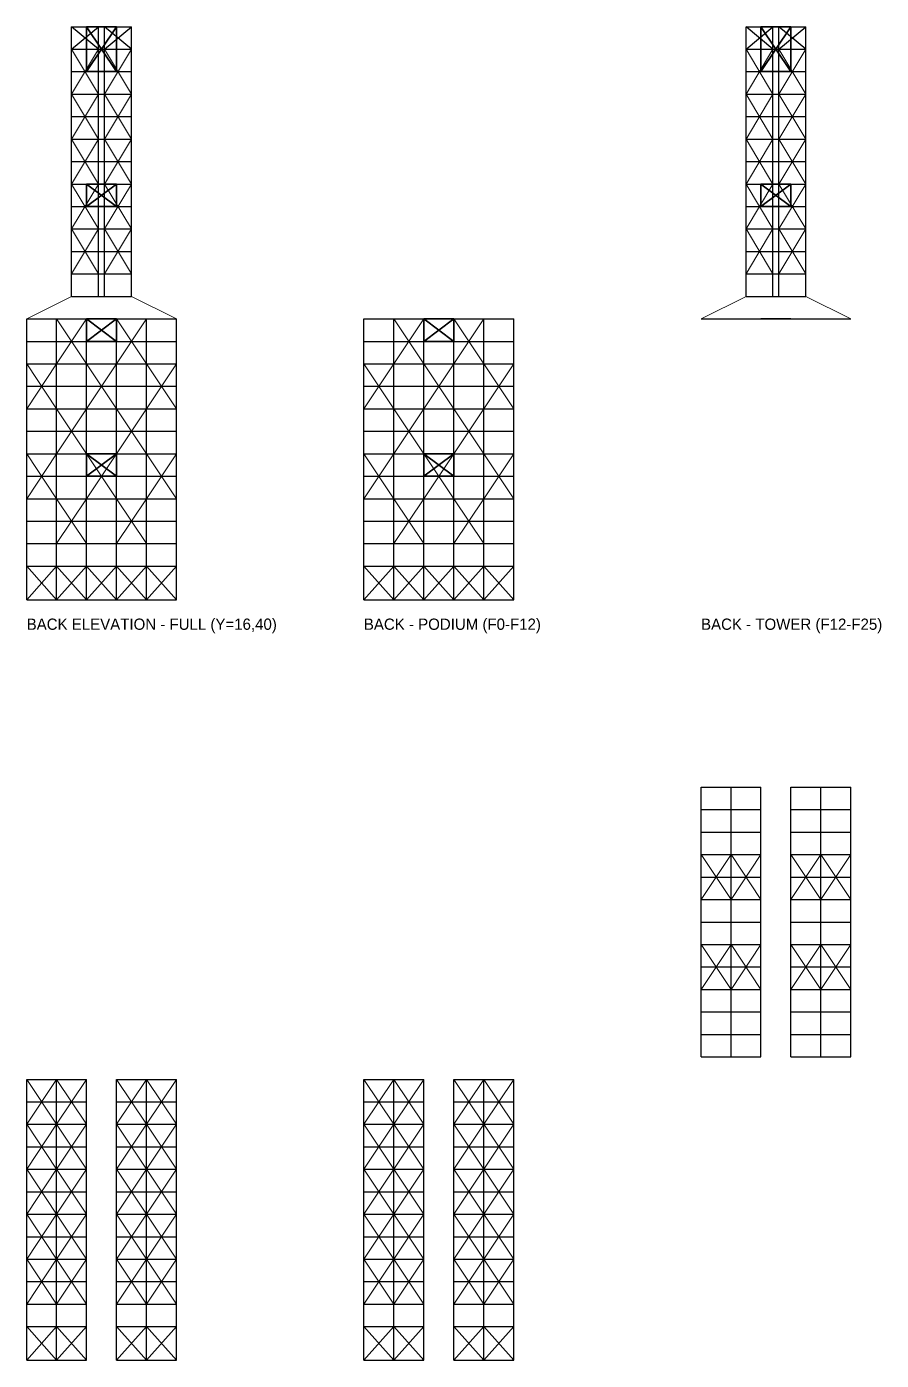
# Model space of a CAD drawing. Header units: metres. Extents: x -300 to 244, y -1173 to 40.
# Drawn here: x 0 to 228.1, y -556 to -200 of the extents above; entities that cross this region are included whole.
import ezdxf

# ---------------------------------------------------------------- set-up
doc = ezdxf.new("R2010")
doc.units = ezdxf.units.M
for name, color, linetype, lineweight in [('VIEW_BACK', 5, 'Continuous', 25), ('VIEW_BRACE', 1, 'Continuous', 18), ('VIEW_BRIDGE', 6, 'Continuous', 35), ('VIEW_LEFT', 30, 'Continuous', 25), ('VIEW_TITLE', 7, 'Continuous', 0)]:
    doc.layers.add(name, color=color, linetype=linetype, lineweight=lineweight)

msp = doc.modelspace()

# ---------------------------------------------------------------- linework, layer by layer
at = {"layer": 'VIEW_BACK'}
for p, q in [((12, -200), (19.2, -200)), ((12, -206), (12, -200)), ((12, -206), (19.2, -200)), ((19.2, -206), (12, -200)), ((12, -200), (19.2, -200)), ((12, -206), (12, -200)), ((12, -206), (19.2, -200)), ((19.2, -206), (12, -200)), ((19.2, -200), (20.8, -200)), ((19.2, -206), (19.2, -200)), ((19.2, -200), (20.8, -200)), ((19.2, -206), (19.2, -200)), ((20.8, -200), (28, -200)), ((20.8, -206), (20.8, -200)), ((20.8, -206), (28, -200)), ((28, -206), (20.8, -200)), ((20.8, -200), (28, -200)), ((20.8, -206), (20.8, -200)), ((20.8, -206), (28, -200)), ((28, -206), (20.8, -200)), ((28, -206), (28, -200)), ((28, -206), (28, -200)), ((192, -200), (199.2, -200)), ((192, -206), (192, -200)), ((192, -206), (199.2, -200)), ((199.2, -206), (192, -200)), ((192, -200), (199.2, -200)), ((192, -206), (192, -200)), ((192, -206), (199.2, -200)), ((199.2, -206), (192, -200)), ((199.2, -200), (200.8, -200)), ((199.2, -206), (199.2, -200)), ((199.2, -200), (200.8, -200)), ((199.2, -206), (199.2, -200)), ((200.8, -200), (208, -200)), ((200.8, -206), (200.8, -200)), ((200.8, -206), (208, -200)), ((208, -206), (200.8, -200)), ((200.8, -200), (208, -200)), ((200.8, -206), (200.8, -200)), ((200.8, -206), (208, -200)), ((208, -206), (200.8, -200)), ((208, -206), (208, -200)), ((208, -206), (208, -200)), ((12, -206), (19.2, -206)), ((12, -212), (12, -206)), ((12, -206), (19.2, -206)), ((12, -212), (12, -206)), ((19.2, -206), (20.8, -206)), ((19.2, -212), (19.2, -206)), ((19.2, -206), (20.8, -206)), ((19.2, -212), (19.2, -206)), ((20.8, -206), (28, -206)), ((20.8, -212), (20.8, -206)), ((20.8, -206), (28, -206)), ((20.8, -212), (20.8, -206)), ((28, -212), (28, -206)), ((28, -212), (28, -206)), ((192, -206), (199.2, -206)), ((192, -212), (192, -206)), ((192, -206), (199.2, -206)), ((192, -212), (192, -206)), ((199.2, -206), (200.8, -206)), ((199.2, -212), (199.2, -206)), ((199.2, -206), (200.8, -206)), ((199.2, -212), (199.2, -206)), ((200.8, -206), (208, -206)), ((200.8, -212), (200.8, -206)), ((200.8, -206), (208, -206)), ((200.8, -212), (200.8, -206)), ((208, -212), (208, -206)), ((208, -212), (208, -206)), ((12, -212), (19.2, -212)), ((12, -218), (12, -212)), ((12, -212), (19.2, -212)), ((12, -218), (12, -212)), ((19.2, -212), (20.8, -212)), ((19.2, -218), (19.2, -212)), ((19.2, -212), (20.8, -212)), ((19.2, -218), (19.2, -212)), ((20.8, -212), (28, -212)), ((20.8, -218), (20.8, -212)), ((20.8, -212), (28, -212)), ((20.8, -218), (20.8, -212)), ((28, -218), (28, -212)), ((28, -218), (28, -212)), ((192, -212), (199.2, -212)), ((192, -218), (192, -212)), ((192, -212), (199.2, -212)), ((192, -218), (192, -212)), ((199.2, -212), (200.8, -212)), ((199.2, -218), (199.2, -212)), ((199.2, -212), (200.8, -212)), ((199.2, -218), (199.2, -212)), ((200.8, -212), (208, -212)), ((200.8, -218), (200.8, -212)), ((200.8, -212), (208, -212)), ((200.8, -218), (200.8, -212)), ((208, -218), (208, -212)), ((208, -218), (208, -212)), ((12, -218), (19.2, -218)), ((12, -224), (12, -218)), ((12, -218), (19.2, -218)), ((12, -224), (12, -218)), ((19.2, -218), (20.8, -218)), ((19.2, -224), (19.2, -218)), ((19.2, -218), (20.8, -218)), ((19.2, -224), (19.2, -218)), ((20.8, -218), (28, -218)), ((20.8, -224), (20.8, -218)), ((20.8, -218), (28, -218)), ((20.8, -224), (20.8, -218)), ((28, -224), (28, -218)), ((28, -224), (28, -218)), ((192, -218), (199.2, -218)), ((192, -224), (192, -218)), ((192, -218), (199.2, -218)), ((192, -224), (192, -218)), ((199.2, -218), (200.8, -218)), ((199.2, -224), (199.2, -218)), ((199.2, -218), (200.8, -218)), ((199.2, -224), (199.2, -218)), ((200.8, -218), (208, -218)), ((200.8, -224), (200.8, -218)), ((200.8, -218), (208, -218)), ((200.8, -224), (200.8, -218)), ((208, -224), (208, -218)), ((208, -224), (208, -218)), ((12, -224), (19.2, -224)), ((12, -230), (12, -224)), ((12, -224), (19.2, -224)), ((12, -230), (12, -224)), ((19.2, -224), (20.8, -224)), ((19.2, -230), (19.2, -224)), ((19.2, -224), (20.8, -224)), ((19.2, -230), (19.2, -224)), ((20.8, -224), (28, -224)), ((20.8, -230), (20.8, -224)), ((20.8, -224), (28, -224)), ((20.8, -230), (20.8, -224)), ((28, -230), (28, -224)), ((28, -230), (28, -224)), ((192, -224), (199.2, -224)), ((192, -230), (192, -224)), ((192, -224), (199.2, -224)), ((192, -230), (192, -224)), ((199.2, -224), (200.8, -224)), ((199.2, -230), (199.2, -224)), ((199.2, -224), (200.8, -224)), ((199.2, -230), (199.2, -224)), ((200.8, -224), (208, -224)), ((200.8, -230), (200.8, -224)), ((200.8, -224), (208, -224)), ((200.8, -230), (200.8, -224)), ((208, -230), (208, -224)), ((208, -230), (208, -224)), ((12, -230), (19.2, -230)), ((12, -236), (12, -230)), ((12, -230), (19.2, -230)), ((12, -236), (12, -230)), ((19.2, -230), (20.8, -230)), ((19.2, -236), (19.2, -230)), ((19.2, -230), (20.8, -230)), ((19.2, -236), (19.2, -230)), ((20.8, -230), (28, -230)), ((20.8, -236), (20.8, -230)), ((20.8, -230), (28, -230)), ((20.8, -236), (20.8, -230)), ((28, -236), (28, -230)), ((28, -236), (28, -230)), ((192, -230), (199.2, -230)), ((192, -236), (192, -230)), ((192, -230), (199.2, -230)), ((192, -236), (192, -230)), ((199.2, -230), (200.8, -230)), ((199.2, -236), (199.2, -230)), ((199.2, -230), (200.8, -230)), ((199.2, -236), (199.2, -230)), ((200.8, -230), (208, -230)), ((200.8, -236), (200.8, -230)), ((200.8, -230), (208, -230)), ((200.8, -236), (200.8, -230)), ((208, -236), (208, -230)), ((208, -236), (208, -230)), ((12, -236), (19.2, -236)), ((12, -242), (12, -236)), ((12, -236), (19.2, -236)), ((12, -242), (12, -236)), ((19.2, -236), (20.8, -236)), ((19.2, -242), (19.2, -236)), ((19.2, -236), (20.8, -236)), ((19.2, -242), (19.2, -236)), ((20.8, -236), (28, -236)), ((20.8, -242), (20.8, -236)), ((20.8, -236), (28, -236)), ((20.8, -242), (20.8, -236)), ((28, -242), (28, -236)), ((28, -242), (28, -236)), ((192, -236), (199.2, -236)), ((192, -242), (192, -236)), ((192, -236), (199.2, -236)), ((192, -242), (192, -236)), ((199.2, -236), (200.8, -236)), ((199.2, -242), (199.2, -236)), ((199.2, -236), (200.8, -236)), ((199.2, -242), (199.2, -236)), ((200.8, -236), (208, -236)), ((200.8, -242), (200.8, -236)), ((200.8, -236), (208, -236)), ((200.8, -242), (200.8, -236)), ((208, -242), (208, -236)), ((208, -242), (208, -236)), ((12, -242), (19.2, -242)), ((12, -248), (12, -242)), ((12, -242), (19.2, -242)), ((12, -248), (12, -242)), ((19.2, -242), (20.8, -242)), ((19.2, -248), (19.2, -242)), ((19.2, -242), (20.8, -242)), ((19.2, -248), (19.2, -242)), ((20.8, -242), (28, -242)), ((20.8, -248), (20.8, -242)), ((20.8, -242), (28, -242)), ((20.8, -248), (20.8, -242)), ((28, -248), (28, -242)), ((28, -248), (28, -242)), ((192, -242), (199.2, -242)), ((192, -248), (192, -242)), ((192, -242), (199.2, -242)), ((192, -248), (192, -242)), ((199.2, -242), (200.8, -242)), ((199.2, -248), (199.2, -242)), ((199.2, -242), (200.8, -242)), ((199.2, -248), (199.2, -242)), ((200.8, -242), (208, -242)), ((200.8, -248), (200.8, -242)), ((200.8, -242), (208, -242)), ((200.8, -248), (200.8, -242)), ((208, -248), (208, -242)), ((208, -248), (208, -242)), ((12, -248), (19.2, -248)), ((12, -254), (12, -248)), ((12, -248), (19.2, -248)), ((12, -254), (12, -248)), ((19.2, -248), (20.8, -248)), ((19.2, -254), (19.2, -248)), ((19.2, -248), (20.8, -248)), ((19.2, -254), (19.2, -248)), ((20.8, -248), (28, -248)), ((20.8, -254), (20.8, -248)), ((20.8, -248), (28, -248)), ((20.8, -254), (20.8, -248)), ((28, -254), (28, -248)), ((28, -254), (28, -248)), ((192, -248), (199.2, -248)), ((192, -254), (192, -248)), ((192, -248), (199.2, -248)), ((192, -254), (192, -248)), ((199.2, -248), (200.8, -248)), ((199.2, -254), (199.2, -248)), ((199.2, -248), (200.8, -248)), ((199.2, -254), (199.2, -248)), ((200.8, -248), (208, -248)), ((200.8, -254), (200.8, -248)), ((200.8, -248), (208, -248)), ((200.8, -254), (200.8, -248)), ((208, -254), (208, -248)), ((208, -254), (208, -248)), ((12, -254), (19.2, -254)), ((12, -260), (12, -254)), ((12, -254), (19.2, -254)), ((12, -260), (12, -254)), ((19.2, -254), (20.8, -254)), ((19.2, -260), (19.2, -254)), ((19.2, -254), (20.8, -254)), ((19.2, -260), (19.2, -254)), ((20.8, -254), (28, -254)), ((20.8, -260), (20.8, -254)), ((20.8, -254), (28, -254)), ((20.8, -260), (20.8, -254)), ((28, -260), (28, -254)), ((28, -260), (28, -254)), ((192, -254), (199.2, -254)), ((192, -260), (192, -254)), ((192, -254), (199.2, -254)), ((192, -260), (192, -254)), ((199.2, -254), (200.8, -254)), ((199.2, -260), (199.2, -254)), ((199.2, -254), (200.8, -254)), ((199.2, -260), (199.2, -254)), ((200.8, -254), (208, -254)), ((200.8, -260), (200.8, -254)), ((200.8, -254), (208, -254)), ((200.8, -260), (200.8, -254)), ((208, -260), (208, -254)), ((208, -260), (208, -254)), ((12, -260), (19.2, -260)), ((12, -266), (12, -260)), ((12, -260), (19.2, -260)), ((12, -266), (12, -260)), ((19.2, -260), (20.8, -260)), ((19.2, -266), (19.2, -260)), ((19.2, -260), (20.8, -260)), ((19.2, -266), (19.2, -260)), ((20.8, -260), (28, -260)), ((20.8, -266), (20.8, -260)), ((20.8, -260), (28, -260)), ((20.8, -266), (20.8, -260)), ((28, -266), (28, -260)), ((28, -266), (28, -260)), ((192, -260), (199.2, -260)), ((192, -266), (192, -260)), ((192, -260), (199.2, -260)), ((192, -266), (192, -260)), ((199.2, -260), (200.8, -260)), ((199.2, -266), (199.2, -260)), ((199.2, -260), (200.8, -260)), ((199.2, -266), (199.2, -260)), ((200.8, -260), (208, -260)), ((200.8, -266), (200.8, -260)), ((200.8, -260), (208, -260)), ((200.8, -266), (200.8, -260)), ((208, -266), (208, -260)), ((208, -266), (208, -260)), ((12, -266), (19.2, -266)), ((12, -272), (12, -266)), ((12, -266), (19.2, -266)), ((12, -272), (12, -266)), ((19.2, -266), (20.8, -266)), ((19.2, -272), (19.2, -266)), ((19.2, -266), (20.8, -266)), ((19.2, -272), (19.2, -266)), ((20.8, -266), (28, -266)), ((20.8, -272), (20.8, -266)), ((20.8, -266), (28, -266)), ((20.8, -272), (20.8, -266)), ((28, -272), (28, -266)), ((28, -272), (28, -266)), ((192, -266), (199.2, -266)), ((192, -272), (192, -266)), ((192, -266), (199.2, -266)), ((192, -272), (192, -266)), ((199.2, -266), (200.8, -266)), ((199.2, -272), (199.2, -266)), ((199.2, -266), (200.8, -266)), ((199.2, -272), (199.2, -266)), ((200.8, -266), (208, -266)), ((200.8, -272), (200.8, -266)), ((200.8, -266), (208, -266)), ((200.8, -272), (200.8, -266)), ((208, -272), (208, -266)), ((208, -272), (208, -266)), ((12, -272), (19.2, -272)), ((12, -272), (19.2, -272)), ((19.2, -272), (20.8, -272)), ((19.2, -272), (20.8, -272)), ((20.8, -272), (28, -272)), ((20.8, -272), (28, -272)), ((192, -272), (199.2, -272)), ((192, -272), (199.2, -272)), ((199.2, -272), (200.8, -272)), ((199.2, -272), (200.8, -272)), ((200.8, -272), (208, -272)), ((200.8, -272), (208, -272)), ((0, -278), (8, -278)), ((0, -284), (0, -278)), ((0, -278), (8, -278)), ((0, -284), (0, -278)), ((8, -278), (16, -278)), ((8, -284), (8, -278)), ((8, -278), (16, -278)), ((8, -284), (8, -278)), ((16, -278), (24, -278)), ((16, -284), (16, -278)), ((16, -278), (24, -278)), ((16, -284), (16, -278)), ((24, -278), (32, -278)), ((24, -284), (24, -278)), ((24, -278), (32, -278)), ((24, -284), (24, -278)), ((32, -278), (40, -278)), ((32, -284), (32, -278)), ((32, -278), (40, -278)), ((32, -284), (32, -278)), ((40, -284), (40, -278)), ((40, -284), (40, -278)), ((90, -278), (98, -278)), ((90, -284), (90, -278)), ((90, -278), (98, -278)), ((90, -284), (90, -278)), ((98, -278), (106, -278)), ((98, -284), (98, -278)), ((98, -278), (106, -278)), ((98, -284), (98, -278)), ((106, -278), (114, -278)), ((106, -284), (106, -278)), ((106, -278), (114, -278)), ((106, -284), (106, -278)), ((114, -278), (122, -278)), ((114, -284), (114, -278)), ((114, -278), (122, -278)), ((114, -284), (114, -278)), ((122, -278), (130, -278)), ((122, -284), (122, -278)), ((122, -278), (130, -278)), ((122, -284), (122, -278)), ((130, -284), (130, -278)), ((130, -284), (130, -278)), ((180, -278), (188, -278)), ((180, -278), (188, -278)), ((188, -278), (196, -278)), ((188, -278), (196, -278)), ((196, -278), (204, -278)), ((196, -278), (204, -278)), ((204, -278), (212, -278)), ((204, -278), (212, -278)), ((212, -278), (220, -278)), ((212, -278), (220, -278)), ((0, -284), (8, -284)), ((0, -290), (0, -284)), ((0, -284), (8, -284)), ((0, -290), (0, -284)), ((8, -284), (16, -284)), ((8, -290), (8, -284)), ((8, -284), (16, -284)), ((8, -290), (8, -284)), ((16, -284), (24, -284)), ((16, -290), (16, -284)), ((16, -284), (24, -284)), ((16, -290), (16, -284)), ((24, -284), (32, -284)), ((24, -290), (24, -284)), ((24, -284), (32, -284)), ((24, -290), (24, -284)), ((32, -284), (40, -284)), ((32, -290), (32, -284)), ((32, -284), (40, -284)), ((32, -290), (32, -284)), ((40, -290), (40, -284)), ((40, -290), (40, -284)), ((90, -284), (98, -284)), ((90, -290), (90, -284)), ((90, -284), (98, -284)), ((90, -290), (90, -284)), ((98, -284), (106, -284)), ((98, -290), (98, -284)), ((98, -284), (106, -284)), ((98, -290), (98, -284)), ((106, -284), (114, -284)), ((106, -290), (106, -284)), ((106, -284), (114, -284)), ((106, -290), (106, -284)), ((114, -284), (122, -284)), ((114, -290), (114, -284)), ((114, -284), (122, -284)), ((114, -290), (114, -284)), ((122, -284), (130, -284)), ((122, -290), (122, -284)), ((122, -284), (130, -284)), ((122, -290), (122, -284)), ((130, -290), (130, -284)), ((130, -290), (130, -284)), ((0, -290), (8, -290)), ((0, -296), (0, -290)), ((0, -290), (8, -290)), ((0, -296), (0, -290)), ((8, -290), (16, -290)), ((8, -296), (8, -290)), ((8, -290), (16, -290)), ((8, -296), (8, -290)), ((16, -290), (24, -290)), ((16, -296), (16, -290)), ((16, -290), (24, -290)), ((16, -296), (16, -290)), ((24, -290), (32, -290)), ((24, -296), (24, -290)), ((24, -290), (32, -290)), ((24, -296), (24, -290)), ((32, -290), (40, -290)), ((32, -296), (32, -290)), ((32, -290), (40, -290)), ((32, -296), (32, -290)), ((40, -296), (40, -290)), ((40, -296), (40, -290)), ((90, -290), (98, -290)), ((90, -296), (90, -290)), ((90, -290), (98, -290)), ((90, -296), (90, -290)), ((98, -290), (106, -290)), ((98, -296), (98, -290)), ((98, -290), (106, -290)), ((98, -296), (98, -290)), ((106, -290), (114, -290)), ((106, -296), (106, -290)), ((106, -290), (114, -290)), ((106, -296), (106, -290)), ((114, -290), (122, -290)), ((114, -296), (114, -290)), ((114, -290), (122, -290)), ((114, -296), (114, -290)), ((122, -290), (130, -290)), ((122, -296), (122, -290)), ((122, -290), (130, -290)), ((122, -296), (122, -290)), ((130, -296), (130, -290)), ((130, -296), (130, -290)), ((0, -296), (8, -296)), ((0, -302), (0, -296)), ((0, -296), (8, -296)), ((0, -302), (0, -296)), ((8, -296), (16, -296)), ((8, -302), (8, -296)), ((8, -296), (16, -296)), ((8, -302), (8, -296)), ((16, -296), (24, -296)), ((16, -302), (16, -296)), ((16, -296), (24, -296)), ((16, -302), (16, -296)), ((24, -296), (32, -296)), ((24, -302), (24, -296)), ((24, -296), (32, -296)), ((24, -302), (24, -296)), ((32, -296), (40, -296)), ((32, -302), (32, -296)), ((32, -296), (40, -296)), ((32, -302), (32, -296)), ((40, -302), (40, -296)), ((40, -302), (40, -296)), ((90, -296), (98, -296)), ((90, -302), (90, -296)), ((90, -296), (98, -296)), ((90, -302), (90, -296)), ((98, -296), (106, -296)), ((98, -302), (98, -296)), ((98, -296), (106, -296)), ((98, -302), (98, -296)), ((106, -296), (114, -296)), ((106, -302), (106, -296)), ((106, -296), (114, -296)), ((106, -302), (106, -296)), ((114, -296), (122, -296)), ((114, -302), (114, -296)), ((114, -296), (122, -296)), ((114, -302), (114, -296)), ((122, -296), (130, -296)), ((122, -302), (122, -296)), ((122, -296), (130, -296)), ((122, -302), (122, -296)), ((130, -302), (130, -296)), ((130, -302), (130, -296)), ((0, -302), (8, -302)), ((0, -308), (0, -302)), ((0, -302), (8, -302)), ((0, -308), (0, -302)), ((8, -302), (16, -302)), ((8, -308), (8, -302)), ((8, -302), (16, -302)), ((8, -308), (8, -302)), ((16, -302), (24, -302)), ((16, -308), (16, -302)), ((16, -302), (24, -302)), ((16, -308), (16, -302)), ((24, -302), (32, -302)), ((24, -308), (24, -302)), ((24, -302), (32, -302)), ((24, -308), (24, -302)), ((32, -302), (40, -302)), ((32, -308), (32, -302)), ((32, -302), (40, -302)), ((32, -308), (32, -302)), ((40, -308), (40, -302)), ((40, -308), (40, -302)), ((90, -302), (98, -302)), ((90, -308), (90, -302)), ((90, -302), (98, -302)), ((90, -308), (90, -302)), ((98, -302), (106, -302)), ((98, -308), (98, -302)), ((98, -302), (106, -302)), ((98, -308), (98, -302)), ((106, -302), (114, -302)), ((106, -308), (106, -302)), ((106, -302), (114, -302)), ((106, -308), (106, -302)), ((114, -302), (122, -302)), ((114, -308), (114, -302)), ((114, -302), (122, -302)), ((114, -308), (114, -302)), ((122, -302), (130, -302)), ((122, -308), (122, -302)), ((122, -302), (130, -302)), ((122, -308), (122, -302)), ((130, -308), (130, -302)), ((130, -308), (130, -302)), ((0, -308), (8, -308)), ((0, -314), (0, -308)), ((0, -308), (8, -308)), ((0, -314), (0, -308)), ((8, -308), (16, -308)), ((8, -314), (8, -308)), ((8, -308), (16, -308)), ((8, -314), (8, -308)), ((16, -308), (24, -308)), ((16, -314), (16, -308)), ((16, -308), (24, -308)), ((16, -314), (16, -308)), ((24, -308), (32, -308)), ((24, -314), (24, -308)), ((24, -308), (32, -308)), ((24, -314), (24, -308)), ((32, -308), (40, -308)), ((32, -314), (32, -308)), ((32, -308), (40, -308)), ((32, -314), (32, -308)), ((40, -314), (40, -308)), ((40, -314), (40, -308)), ((90, -308), (98, -308)), ((90, -314), (90, -308)), ((90, -308), (98, -308)), ((90, -314), (90, -308)), ((98, -308), (106, -308)), ((98, -314), (98, -308)), ((98, -308), (106, -308)), ((98, -314), (98, -308)), ((106, -308), (114, -308)), ((106, -314), (106, -308)), ((106, -308), (114, -308)), ((106, -314), (106, -308)), ((114, -308), (122, -308)), ((114, -314), (114, -308)), ((114, -308), (122, -308)), ((114, -314), (114, -308)), ((122, -308), (130, -308)), ((122, -314), (122, -308)), ((122, -308), (130, -308)), ((122, -314), (122, -308)), ((130, -314), (130, -308)), ((130, -314), (130, -308)), ((0, -314), (8, -314)), ((0, -320), (0, -314)), ((0, -314), (8, -314)), ((0, -320), (0, -314)), ((8, -314), (16, -314)), ((8, -320), (8, -314)), ((8, -314), (16, -314)), ((8, -320), (8, -314)), ((16, -314), (24, -314)), ((16, -320), (16, -314)), ((16, -314), (24, -314)), ((16, -320), (16, -314)), ((24, -314), (32, -314)), ((24, -320), (24, -314)), ((24, -314), (32, -314)), ((24, -320), (24, -314)), ((32, -314), (40, -314)), ((32, -320), (32, -314)), ((32, -314), (40, -314)), ((32, -320), (32, -314)), ((40, -320), (40, -314)), ((40, -320), (40, -314)), ((90, -314), (98, -314)), ((90, -320), (90, -314)), ((90, -314), (98, -314)), ((90, -320), (90, -314)), ((98, -314), (106, -314)), ((98, -320), (98, -314)), ((98, -314), (106, -314)), ((98, -320), (98, -314)), ((106, -314), (114, -314)), ((106, -320), (106, -314)), ((106, -314), (114, -314)), ((106, -320), (106, -314)), ((114, -314), (122, -314)), ((114, -320), (114, -314)), ((114, -314), (122, -314)), ((114, -320), (114, -314)), ((122, -314), (130, -314)), ((122, -320), (122, -314)), ((122, -314), (130, -314)), ((122, -320), (122, -314)), ((130, -320), (130, -314)), ((130, -320), (130, -314)), ((0, -320), (8, -320)), ((0, -326), (0, -320)), ((0, -320), (8, -320)), ((0, -326), (0, -320)), ((8, -320), (16, -320)), ((8, -326), (8, -320)), ((8, -320), (16, -320)), ((8, -326), (8, -320)), ((16, -320), (24, -320)), ((16, -326), (16, -320)), ((16, -320), (24, -320)), ((16, -326), (16, -320)), ((24, -320), (32, -320)), ((24, -326), (24, -320)), ((24, -320), (32, -320)), ((24, -326), (24, -320)), ((32, -320), (40, -320)), ((32, -326), (32, -320)), ((32, -320), (40, -320)), ((32, -326), (32, -320)), ((40, -326), (40, -320)), ((40, -326), (40, -320)), ((90, -320), (98, -320)), ((90, -326), (90, -320)), ((90, -320), (98, -320)), ((90, -326), (90, -320)), ((98, -320), (106, -320)), ((98, -326), (98, -320)), ((98, -320), (106, -320)), ((98, -326), (98, -320)), ((106, -320), (114, -320)), ((106, -326), (106, -320)), ((106, -320), (114, -320)), ((106, -326), (106, -320)), ((114, -320), (122, -320)), ((114, -326), (114, -320)), ((114, -320), (122, -320)), ((114, -326), (114, -320)), ((122, -320), (130, -320)), ((122, -326), (122, -320)), ((122, -320), (130, -320)), ((122, -326), (122, -320)), ((130, -326), (130, -320)), ((130, -326), (130, -320)), ((0, -326), (8, -326)), ((0, -332), (0, -326)), ((0, -326), (8, -326)), ((0, -332), (0, -326)), ((8, -326), (16, -326)), ((8, -332), (8, -326)), ((8, -326), (16, -326)), ((8, -332), (8, -326)), ((16, -326), (24, -326)), ((16, -332), (16, -326)), ((16, -326), (24, -326)), ((16, -332), (16, -326)), ((24, -326), (32, -326)), ((24, -332), (24, -326)), ((24, -326), (32, -326)), ((24, -332), (24, -326)), ((32, -326), (40, -326)), ((32, -332), (32, -326)), ((32, -326), (40, -326)), ((32, -332), (32, -326)), ((40, -332), (40, -326)), ((40, -332), (40, -326)), ((90, -326), (98, -326)), ((90, -332), (90, -326)), ((90, -326), (98, -326)), ((90, -332), (90, -326)), ((98, -326), (106, -326)), ((98, -332), (98, -326)), ((98, -326), (106, -326)), ((98, -332), (98, -326)), ((106, -326), (114, -326)), ((106, -332), (106, -326)), ((106, -326), (114, -326)), ((106, -332), (106, -326)), ((114, -326), (122, -326)), ((114, -332), (114, -326)), ((114, -326), (122, -326)), ((114, -332), (114, -326)), ((122, -326), (130, -326)), ((122, -332), (122, -326)), ((122, -326), (130, -326)), ((122, -332), (122, -326)), ((130, -332), (130, -326)), ((130, -332), (130, -326)), ((0, -332), (8, -332)), ((0, -338), (0, -332)), ((0, -332), (8, -332)), ((0, -338), (0, -332)), ((8, -332), (16, -332)), ((8, -338), (8, -332)), ((8, -332), (16, -332)), ((8, -338), (8, -332)), ((16, -332), (24, -332)), ((16, -338), (16, -332)), ((16, -332), (24, -332)), ((16, -338), (16, -332)), ((24, -332), (32, -332)), ((24, -338), (24, -332)), ((24, -332), (32, -332)), ((24, -338), (24, -332)), ((32, -332), (40, -332)), ((32, -338), (32, -332)), ((32, -332), (40, -332)), ((32, -338), (32, -332)), ((40, -338), (40, -332)), ((40, -338), (40, -332)), ((90, -332), (98, -332)), ((90, -338), (90, -332)), ((90, -332), (98, -332)), ((90, -338), (90, -332)), ((98, -332), (106, -332)), ((98, -338), (98, -332)), ((98, -332), (106, -332)), ((98, -338), (98, -332)), ((106, -332), (114, -332)), ((106, -338), (106, -332)), ((106, -332), (114, -332)), ((106, -338), (106, -332)), ((114, -332), (122, -332)), ((114, -338), (114, -332)), ((114, -332), (122, -332)), ((114, -338), (114, -332)), ((122, -332), (130, -332)), ((122, -338), (122, -332)), ((122, -332), (130, -332)), ((122, -338), (122, -332)), ((130, -338), (130, -332)), ((130, -338), (130, -332)), ((0, -338), (8, -338)), ((0, -344), (0, -338)), ((0, -338), (8, -338)), ((0, -344), (0, -338)), ((8, -338), (16, -338)), ((8, -344), (8, -338)), ((8, -338), (16, -338)), ((8, -344), (8, -338)), ((16, -338), (24, -338)), ((16, -344), (16, -338)), ((16, -338), (24, -338)), ((16, -344), (16, -338)), ((24, -338), (32, -338)), ((24, -344), (24, -338)), ((24, -338), (32, -338)), ((24, -344), (24, -338)), ((32, -338), (40, -338)), ((32, -344), (32, -338)), ((32, -338), (40, -338)), ((32, -344), (32, -338)), ((40, -344), (40, -338)), ((40, -344), (40, -338)), ((90, -338), (98, -338)), ((90, -344), (90, -338)), ((90, -338), (98, -338)), ((90, -344), (90, -338)), ((98, -338), (106, -338)), ((98, -344), (98, -338)), ((98, -338), (106, -338)), ((98, -344), (98, -338)), ((106, -338), (114, -338)), ((106, -344), (106, -338)), ((106, -338), (114, -338)), ((106, -344), (106, -338)), ((114, -338), (122, -338)), ((114, -344), (114, -338)), ((114, -338), (122, -338)), ((114, -344), (114, -338)), ((122, -338), (130, -338)), ((122, -344), (122, -338)), ((122, -338), (130, -338)), ((122, -344), (122, -338)), ((130, -344), (130, -338)), ((130, -344), (130, -338)), ((0, -344), (8, -344)), ((0, -353), (0, -344)), ((0, -344), (8, -344)), ((0, -353), (0, -344)), ((8, -344), (16, -344)), ((8, -353), (8, -344)), ((8, -344), (16, -344)), ((8, -353), (8, -344)), ((16, -344), (24, -344)), ((16, -353), (16, -344)), ((16, -344), (24, -344)), ((16, -353), (16, -344)), ((24, -344), (32, -344)), ((24, -353), (24, -344)), ((24, -344), (32, -344)), ((24, -353), (24, -344)), ((32, -344), (40, -344)), ((32, -353), (32, -344)), ((32, -344), (40, -344)), ((32, -353), (32, -344)), ((40, -353), (40, -344)), ((40, -353), (40, -344)), ((90, -344), (98, -344)), ((90, -353), (90, -344)), ((90, -344), (98, -344)), ((90, -353), (90, -344)), ((98, -344), (106, -344)), ((98, -353), (98, -344)), ((98, -344), (106, -344)), ((98, -353), (98, -344)), ((106, -344), (114, -344)), ((106, -353), (106, -344)), ((106, -344), (114, -344)), ((106, -353), (106, -344)), ((114, -344), (122, -344)), ((114, -353), (114, -344)), ((114, -344), (122, -344)), ((114, -353), (114, -344)), ((122, -344), (130, -344)), ((122, -353), (122, -344)), ((122, -344), (130, -344)), ((122, -353), (122, -344)), ((130, -353), (130, -344)), ((130, -353), (130, -344)), ((0, -353), (8, -353)), ((0, -353), (8, -353)), ((8, -353), (16, -353)), ((8, -353), (16, -353)), ((16, -353), (24, -353)), ((16, -353), (24, -353)), ((24, -353), (32, -353)), ((24, -353), (32, -353)), ((32, -353), (40, -353)), ((32, -353), (40, -353)), ((90, -353), (98, -353)), ((90, -353), (98, -353)), ((98, -353), (106, -353)), ((98, -353), (106, -353)), ((106, -353), (114, -353)), ((106, -353), (114, -353)), ((114, -353), (122, -353)), ((114, -353), (122, -353)), ((122, -353), (130, -353)), ((122, -353), (130, -353))]:
    msp.add_line(p, q, dxfattribs=at)
at = {"layer": 'VIEW_BRACE'}
for p, q in [((12, -218), (19.2, -206)), ((19.2, -218), (12, -206)), ((12, -218), (19.2, -206)), ((19.2, -218), (12, -206)), ((20.8, -218), (28, -206)), ((28, -218), (20.8, -206)), ((20.8, -218), (28, -206)), ((28, -218), (20.8, -206)), ((192, -218), (199.2, -206)), ((199.2, -218), (192, -206)), ((192, -218), (199.2, -206)), ((199.2, -218), (192, -206)), ((200.8, -218), (208, -206)), ((208, -218), (200.8, -206)), ((200.8, -218), (208, -206)), ((208, -218), (200.8, -206)), ((12, -230), (19.2, -218)), ((19.2, -230), (12, -218)), ((12, -230), (19.2, -218)), ((19.2, -230), (12, -218)), ((20.8, -230), (28, -218)), ((28, -230), (20.8, -218)), ((20.8, -230), (28, -218)), ((28, -230), (20.8, -218)), ((192, -230), (199.2, -218)), ((199.2, -230), (192, -218)), ((192, -230), (199.2, -218)), ((199.2, -230), (192, -218)), ((200.8, -230), (208, -218)), ((208, -230), (200.8, -218)), ((200.8, -230), (208, -218)), ((208, -230), (200.8, -218)), ((12, -242), (19.2, -230)), ((19.2, -242), (12, -230)), ((12, -242), (19.2, -230)), ((19.2, -242), (12, -230)), ((20.8, -242), (28, -230)), ((28, -242), (20.8, -230)), ((20.8, -242), (28, -230)), ((28, -242), (20.8, -230)), ((192, -242), (199.2, -230)), ((199.2, -242), (192, -230)), ((192, -242), (199.2, -230)), ((199.2, -242), (192, -230)), ((200.8, -242), (208, -230)), ((208, -242), (200.8, -230)), ((200.8, -242), (208, -230)), ((208, -242), (200.8, -230)), ((12, -254), (19.2, -242)), ((19.2, -254), (12, -242)), ((12, -254), (19.2, -242)), ((19.2, -254), (12, -242)), ((20.8, -254), (28, -242)), ((28, -254), (20.8, -242)), ((20.8, -254), (28, -242)), ((28, -254), (20.8, -242)), ((192, -254), (199.2, -242)), ((199.2, -254), (192, -242)), ((192, -254), (199.2, -242)), ((199.2, -254), (192, -242)), ((200.8, -254), (208, -242)), ((208, -254), (200.8, -242)), ((200.8, -254), (208, -242)), ((208, -254), (200.8, -242)), ((12, -266), (19.2, -254)), ((19.2, -266), (12, -254)), ((12, -266), (19.2, -254)), ((19.2, -266), (12, -254)), ((20.8, -266), (28, -254)), ((28, -266), (20.8, -254)), ((20.8, -266), (28, -254)), ((28, -266), (20.8, -254)), ((192, -266), (199.2, -254)), ((199.2, -266), (192, -254)), ((192, -266), (199.2, -254)), ((199.2, -266), (192, -254)), ((200.8, -266), (208, -254)), ((208, -266), (200.8, -254)), ((200.8, -266), (208, -254)), ((208, -266), (200.8, -254)), ((0, -278), (12, -272)), ((0, -278), (12, -272)), ((40, -278), (28, -272)), ((40, -278), (28, -272)), ((180, -278), (192, -272)), ((180, -278), (192, -272)), ((220, -278), (208, -272)), ((220, -278), (208, -272)), ((8, -290), (16, -278)), ((16, -290), (8, -278)), ((8, -290), (16, -278)), ((16, -290), (8, -278)), ((24, -290), (32, -278)), ((32, -290), (24, -278)), ((24, -290), (32, -278)), ((32, -290), (24, -278)), ((98, -290), (106, -278)), ((106, -290), (98, -278)), ((98, -290), (106, -278)), ((106, -290), (98, -278)), ((114, -290), (122, -278)), ((122, -290), (114, -278)), ((114, -290), (122, -278)), ((122, -290), (114, -278)), ((0, -302), (8, -290)), ((8, -302), (0, -290)), ((0, -302), (8, -290)), ((8, -302), (0, -290)), ((16, -302), (24, -290)), ((24, -302), (16, -290)), ((16, -302), (24, -290)), ((24, -302), (16, -290)), ((32, -302), (40, -290)), ((40, -302), (32, -290)), ((32, -302), (40, -290)), ((40, -302), (32, -290)), ((90, -302), (98, -290)), ((98, -302), (90, -290)), ((90, -302), (98, -290)), ((98, -302), (90, -290)), ((106, -302), (114, -290)), ((114, -302), (106, -290)), ((106, -302), (114, -290)), ((114, -302), (106, -290)), ((122, -302), (130, -290)), ((130, -302), (122, -290)), ((122, -302), (130, -290)), ((130, -302), (122, -290)), ((8, -314), (16, -302)), ((16, -314), (8, -302)), ((8, -314), (16, -302)), ((16, -314), (8, -302)), ((24, -314), (32, -302)), ((32, -314), (24, -302)), ((24, -314), (32, -302)), ((32, -314), (24, -302)), ((98, -314), (106, -302)), ((106, -314), (98, -302)), ((98, -314), (106, -302)), ((106, -314), (98, -302)), ((114, -314), (122, -302)), ((122, -314), (114, -302)), ((114, -314), (122, -302)), ((122, -314), (114, -302)), ((0, -326), (8, -314)), ((8, -326), (0, -314)), ((0, -326), (8, -314)), ((8, -326), (0, -314)), ((16, -326), (24, -314)), ((24, -326), (16, -314)), ((16, -326), (24, -314)), ((24, -326), (16, -314)), ((32, -326), (40, -314)), ((40, -326), (32, -314)), ((32, -326), (40, -314)), ((40, -326), (32, -314)), ((90, -326), (98, -314)), ((98, -326), (90, -314)), ((90, -326), (98, -314)), ((98, -326), (90, -314)), ((106, -326), (114, -314)), ((114, -326), (106, -314)), ((106, -326), (114, -314)), ((114, -326), (106, -314)), ((122, -326), (130, -314)), ((130, -326), (122, -314)), ((122, -326), (130, -314)), ((130, -326), (122, -314)), ((8, -338), (16, -326)), ((16, -338), (8, -326)), ((8, -338), (16, -326)), ((16, -338), (8, -326)), ((24, -338), (32, -326)), ((32, -338), (24, -326)), ((24, -338), (32, -326)), ((32, -338), (24, -326)), ((98, -338), (106, -326)), ((106, -338), (98, -326)), ((98, -338), (106, -326)), ((106, -338), (98, -326)), ((114, -338), (122, -326)), ((122, -338), (114, -326)), ((114, -338), (122, -326)), ((122, -338), (114, -326)), ((0, -353), (8, -344)), ((8, -353), (0, -344)), ((0, -353), (8, -344)), ((8, -353), (0, -344)), ((8, -353), (16, -344)), ((16, -353), (8, -344)), ((8, -353), (16, -344)), ((16, -353), (8, -344)), ((16, -353), (24, -344)), ((24, -353), (16, -344)), ((16, -353), (24, -344)), ((24, -353), (16, -344)), ((24, -353), (32, -344)), ((32, -353), (24, -344)), ((24, -353), (32, -344)), ((32, -353), (24, -344)), ((32, -353), (40, -344)), ((40, -353), (32, -344)), ((32, -353), (40, -344)), ((40, -353), (32, -344)), ((90, -353), (98, -344)), ((98, -353), (90, -344)), ((90, -353), (98, -344)), ((98, -353), (90, -344)), ((98, -353), (106, -344)), ((106, -353), (98, -344)), ((98, -353), (106, -344)), ((106, -353), (98, -344)), ((106, -353), (114, -344)), ((114, -353), (106, -344)), ((106, -353), (114, -344)), ((114, -353), (106, -344)), ((114, -353), (122, -344)), ((122, -353), (114, -344)), ((114, -353), (122, -344)), ((122, -353), (114, -344)), ((122, -353), (130, -344)), ((130, -353), (122, -344)), ((122, -353), (130, -344)), ((130, -353), (122, -344)), ((180, -433), (188, -421)), ((188, -433), (180, -421)), ((188, -433), (196, -421)), ((196, -433), (188, -421)), ((204, -433), (212, -421)), ((212, -433), (204, -421)), ((212, -433), (220, -421)), ((220, -433), (212, -421)), ((180, -457), (188, -445)), ((188, -457), (180, -445)), ((188, -457), (196, -445)), ((196, -457), (188, -445)), ((204, -457), (212, -445)), ((212, -457), (204, -445)), ((212, -457), (220, -445)), ((220, -457), (212, -445)), ((0, -493), (8, -481)), ((8, -493), (0, -481)), ((8, -493), (16, -481)), ((16, -493), (8, -481)), ((24, -493), (32, -481)), ((32, -493), (24, -481)), ((32, -493), (40, -481)), ((40, -493), (32, -481)), ((90, -493), (98, -481)), ((98, -493), (90, -481)), ((98, -493), (106, -481)), ((106, -493), (98, -481)), ((114, -493), (122, -481)), ((122, -493), (114, -481)), ((122, -493), (130, -481)), ((130, -493), (122, -481)), ((0, -505), (8, -493)), ((8, -505), (0, -493)), ((8, -505), (16, -493)), ((16, -505), (8, -493)), ((24, -505), (32, -493)), ((32, -505), (24, -493)), ((32, -505), (40, -493)), ((40, -505), (32, -493)), ((90, -505), (98, -493)), ((98, -505), (90, -493)), ((98, -505), (106, -493)), ((106, -505), (98, -493)), ((114, -505), (122, -493)), ((122, -505), (114, -493)), ((122, -505), (130, -493)), ((130, -505), (122, -493)), ((0, -517), (8, -505)), ((8, -517), (0, -505)), ((8, -517), (16, -505)), ((16, -517), (8, -505)), ((24, -517), (32, -505)), ((32, -517), (24, -505)), ((32, -517), (40, -505)), ((40, -517), (32, -505)), ((90, -517), (98, -505)), ((98, -517), (90, -505)), ((98, -517), (106, -505)), ((106, -517), (98, -505)), ((114, -517), (122, -505)), ((122, -517), (114, -505)), ((122, -517), (130, -505)), ((130, -517), (122, -505)), ((0, -529), (8, -517)), ((8, -529), (0, -517)), ((8, -529), (16, -517)), ((16, -529), (8, -517)), ((24, -529), (32, -517)), ((32, -529), (24, -517)), ((32, -529), (40, -517)), ((40, -529), (32, -517)), ((90, -529), (98, -517)), ((98, -529), (90, -517)), ((98, -529), (106, -517)), ((106, -529), (98, -517)), ((114, -529), (122, -517)), ((122, -529), (114, -517)), ((122, -529), (130, -517)), ((130, -529), (122, -517)), ((0, -541), (8, -529)), ((8, -541), (0, -529)), ((8, -541), (16, -529)), ((16, -541), (8, -529)), ((24, -541), (32, -529)), ((32, -541), (24, -529)), ((32, -541), (40, -529)), ((40, -541), (32, -529)), ((90, -541), (98, -529)), ((98, -541), (90, -529)), ((98, -541), (106, -529)), ((106, -541), (98, -529)), ((114, -541), (122, -529)), ((122, -541), (114, -529)), ((122, -541), (130, -529)), ((130, -541), (122, -529)), ((0, -556), (8, -547)), ((8, -556), (0, -547)), ((8, -556), (16, -547)), ((16, -556), (8, -547)), ((24, -556), (32, -547)), ((32, -556), (24, -547)), ((32, -556), (40, -547)), ((40, -556), (32, -547)), ((90, -556), (98, -547)), ((98, -556), (90, -547)), ((98, -556), (106, -547)), ((106, -556), (98, -547)), ((114, -556), (122, -547)), ((122, -556), (114, -547)), ((122, -556), (130, -547)), ((130, -556), (122, -547))]:
    msp.add_line(p, q, dxfattribs=at)
at = {"layer": 'VIEW_BRIDGE'}
for p, q in [((16, -200), (24, -200)), ((16, -212), (16, -200)), ((16, -212), (24, -200)), ((24, -212), (16, -200)), ((24, -212), (24, -200)), ((196, -200), (204, -200)), ((196, -212), (196, -200)), ((196, -212), (204, -200)), ((204, -212), (196, -200)), ((204, -212), (204, -200)), ((16, -212), (24, -212)), ((196, -212), (204, -212)), ((16, -242), (24, -242)), ((16, -248), (16, -242)), ((16, -248), (24, -242)), ((24, -248), (16, -242)), ((24, -248), (24, -242)), ((196, -242), (204, -242)), ((196, -248), (196, -242)), ((196, -248), (204, -242)), ((204, -248), (196, -242)), ((204, -248), (204, -242)), ((16, -248), (24, -248)), ((196, -248), (204, -248)), ((16, -278), (24, -278)), ((16, -284), (16, -278)), ((16, -284), (24, -278)), ((24, -284), (16, -278)), ((24, -284), (24, -278)), ((106, -278), (114, -278)), ((106, -284), (106, -278)), ((106, -284), (114, -278)), ((114, -284), (106, -278)), ((114, -284), (114, -278)), ((196, -278), (204, -278)), ((16, -284), (24, -284)), ((106, -284), (114, -284)), ((16, -314), (24, -314)), ((16, -320), (16, -314)), ((16, -320), (24, -314)), ((24, -320), (16, -314)), ((24, -320), (24, -314)), ((106, -314), (114, -314)), ((106, -320), (106, -314)), ((106, -320), (114, -314)), ((114, -320), (106, -314)), ((114, -320), (114, -314)), ((16, -320), (24, -320)), ((106, -320), (114, -320))]:
    msp.add_line(p, q, dxfattribs=at)
at = {"layer": 'VIEW_LEFT'}
for p, q in [((180, -403), (188, -403)), ((180, -409), (180, -403)), ((188, -403), (196, -403)), ((188, -409), (188, -403)), ((196, -409), (196, -403)), ((204, -403), (212, -403)), ((204, -409), (204, -403)), ((212, -403), (220, -403)), ((212, -409), (212, -403)), ((220, -409), (220, -403)), ((180, -409), (188, -409)), ((180, -415), (180, -409)), ((188, -409), (196, -409)), ((188, -415), (188, -409)), ((196, -415), (196, -409)), ((204, -409), (212, -409)), ((204, -415), (204, -409)), ((212, -409), (220, -409)), ((212, -415), (212, -409)), ((220, -415), (220, -409)), ((180, -415), (188, -415)), ((180, -421), (180, -415)), ((188, -415), (196, -415)), ((188, -421), (188, -415)), ((196, -421), (196, -415)), ((204, -415), (212, -415)), ((204, -421), (204, -415)), ((212, -415), (220, -415)), ((212, -421), (212, -415)), ((220, -421), (220, -415)), ((180, -421), (188, -421)), ((180, -427), (180, -421)), ((188, -421), (196, -421)), ((188, -427), (188, -421)), ((196, -427), (196, -421)), ((204, -421), (212, -421)), ((204, -427), (204, -421)), ((212, -421), (220, -421)), ((212, -427), (212, -421)), ((220, -427), (220, -421)), ((180, -427), (188, -427)), ((180, -433), (180, -427)), ((188, -427), (196, -427)), ((188, -433), (188, -427)), ((196, -433), (196, -427)), ((204, -427), (212, -427)), ((204, -433), (204, -427)), ((212, -427), (220, -427)), ((212, -433), (212, -427)), ((220, -433), (220, -427)), ((180, -433), (188, -433)), ((180, -439), (180, -433)), ((188, -433), (196, -433)), ((188, -439), (188, -433)), ((196, -439), (196, -433)), ((204, -433), (212, -433)), ((204, -439), (204, -433)), ((212, -433), (220, -433)), ((212, -439), (212, -433)), ((220, -439), (220, -433)), ((180, -439), (188, -439)), ((180, -445), (180, -439)), ((188, -439), (196, -439)), ((188, -445), (188, -439)), ((196, -445), (196, -439)), ((204, -439), (212, -439)), ((204, -445), (204, -439)), ((212, -439), (220, -439)), ((212, -445), (212, -439)), ((220, -445), (220, -439)), ((180, -445), (188, -445)), ((180, -451), (180, -445)), ((188, -445), (196, -445)), ((188, -451), (188, -445)), ((196, -451), (196, -445)), ((204, -445), (212, -445)), ((204, -451), (204, -445)), ((212, -445), (220, -445)), ((212, -451), (212, -445)), ((220, -451), (220, -445)), ((180, -451), (188, -451)), ((180, -457), (180, -451)), ((188, -451), (196, -451)), ((188, -457), (188, -451)), ((196, -457), (196, -451)), ((204, -451), (212, -451)), ((204, -457), (204, -451)), ((212, -451), (220, -451)), ((212, -457), (212, -451)), ((220, -457), (220, -451)), ((180, -457), (188, -457)), ((180, -463), (180, -457)), ((188, -457), (196, -457)), ((188, -463), (188, -457)), ((196, -463), (196, -457)), ((204, -457), (212, -457)), ((204, -463), (204, -457)), ((212, -457), (220, -457)), ((212, -463), (212, -457)), ((220, -463), (220, -457)), ((180, -463), (188, -463)), ((180, -469), (180, -463)), ((188, -463), (196, -463)), ((188, -469), (188, -463)), ((196, -469), (196, -463)), ((204, -463), (212, -463)), ((204, -469), (204, -463)), ((212, -463), (220, -463)), ((212, -469), (212, -463)), ((220, -469), (220, -463)), ((180, -469), (188, -469)), ((180, -475), (180, -469)), ((188, -469), (196, -469)), ((188, -475), (188, -469)), ((196, -475), (196, -469)), ((204, -469), (212, -469)), ((204, -475), (204, -469)), ((212, -469), (220, -469)), ((212, -475), (212, -469)), ((220, -475), (220, -469)), ((180, -475), (188, -475)), ((188, -475), (196, -475)), ((204, -475), (212, -475)), ((212, -475), (220, -475)), ((0, -481), (8, -481)), ((0, -487), (0, -481)), ((8, -481), (16, -481)), ((8, -487), (8, -481)), ((16, -487), (16, -481)), ((24, -481), (32, -481)), ((24, -487), (24, -481)), ((32, -481), (40, -481)), ((32, -487), (32, -481)), ((40, -487), (40, -481)), ((90, -481), (98, -481)), ((90, -487), (90, -481)), ((98, -481), (106, -481)), ((98, -487), (98, -481)), ((106, -487), (106, -481)), ((114, -481), (122, -481)), ((114, -487), (114, -481)), ((122, -481), (130, -481)), ((122, -487), (122, -481)), ((130, -487), (130, -481)), ((0, -487), (8, -487)), ((0, -493), (0, -487)), ((8, -487), (16, -487)), ((8, -493), (8, -487)), ((16, -493), (16, -487)), ((24, -487), (32, -487)), ((24, -493), (24, -487)), ((32, -487), (40, -487)), ((32, -493), (32, -487)), ((40, -493), (40, -487)), ((90, -487), (98, -487)), ((90, -493), (90, -487)), ((98, -487), (106, -487)), ((98, -493), (98, -487)), ((106, -493), (106, -487)), ((114, -487), (122, -487)), ((114, -493), (114, -487)), ((122, -487), (130, -487)), ((122, -493), (122, -487)), ((130, -493), (130, -487)), ((0, -493), (8, -493)), ((0, -499), (0, -493)), ((8, -493), (16, -493)), ((8, -499), (8, -493)), ((16, -499), (16, -493)), ((24, -493), (32, -493)), ((24, -499), (24, -493)), ((32, -493), (40, -493)), ((32, -499), (32, -493)), ((40, -499), (40, -493)), ((90, -493), (98, -493)), ((90, -499), (90, -493)), ((98, -493), (106, -493)), ((98, -499), (98, -493)), ((106, -499), (106, -493)), ((114, -493), (122, -493)), ((114, -499), (114, -493)), ((122, -493), (130, -493)), ((122, -499), (122, -493)), ((130, -499), (130, -493)), ((0, -499), (8, -499)), ((0, -505), (0, -499)), ((8, -499), (16, -499)), ((8, -505), (8, -499)), ((16, -505), (16, -499)), ((24, -499), (32, -499)), ((24, -505), (24, -499)), ((32, -499), (40, -499)), ((32, -505), (32, -499)), ((40, -505), (40, -499)), ((90, -499), (98, -499)), ((90, -505), (90, -499)), ((98, -499), (106, -499)), ((98, -505), (98, -499)), ((106, -505), (106, -499)), ((114, -499), (122, -499)), ((114, -505), (114, -499)), ((122, -499), (130, -499)), ((122, -505), (122, -499)), ((130, -505), (130, -499)), ((0, -505), (8, -505)), ((0, -511), (0, -505)), ((8, -505), (16, -505)), ((8, -511), (8, -505)), ((16, -511), (16, -505)), ((24, -505), (32, -505)), ((24, -511), (24, -505)), ((32, -505), (40, -505)), ((32, -511), (32, -505)), ((40, -511), (40, -505)), ((90, -505), (98, -505)), ((90, -511), (90, -505)), ((98, -505), (106, -505)), ((98, -511), (98, -505)), ((106, -511), (106, -505)), ((114, -505), (122, -505)), ((114, -511), (114, -505)), ((122, -505), (130, -505)), ((122, -511), (122, -505)), ((130, -511), (130, -505)), ((0, -511), (8, -511)), ((0, -517), (0, -511)), ((8, -511), (16, -511)), ((8, -517), (8, -511)), ((16, -517), (16, -511)), ((24, -511), (32, -511)), ((24, -517), (24, -511)), ((32, -511), (40, -511)), ((32, -517), (32, -511)), ((40, -517), (40, -511)), ((90, -511), (98, -511)), ((90, -517), (90, -511)), ((98, -511), (106, -511)), ((98, -517), (98, -511)), ((106, -517), (106, -511)), ((114, -511), (122, -511)), ((114, -517), (114, -511)), ((122, -511), (130, -511)), ((122, -517), (122, -511)), ((130, -517), (130, -511)), ((0, -517), (8, -517)), ((0, -523), (0, -517)), ((8, -517), (16, -517)), ((8, -523), (8, -517)), ((16, -523), (16, -517)), ((24, -517), (32, -517)), ((24, -523), (24, -517)), ((32, -517), (40, -517)), ((32, -523), (32, -517)), ((40, -523), (40, -517)), ((90, -517), (98, -517)), ((90, -523), (90, -517)), ((98, -517), (106, -517)), ((98, -523), (98, -517)), ((106, -523), (106, -517)), ((114, -517), (122, -517)), ((114, -523), (114, -517)), ((122, -517), (130, -517)), ((122, -523), (122, -517)), ((130, -523), (130, -517)), ((0, -523), (8, -523)), ((0, -529), (0, -523)), ((8, -523), (16, -523)), ((8, -529), (8, -523)), ((16, -529), (16, -523)), ((24, -523), (32, -523)), ((24, -529), (24, -523)), ((32, -523), (40, -523)), ((32, -529), (32, -523)), ((40, -529), (40, -523)), ((90, -523), (98, -523)), ((90, -529), (90, -523)), ((98, -523), (106, -523)), ((98, -529), (98, -523)), ((106, -529), (106, -523)), ((114, -523), (122, -523)), ((114, -529), (114, -523)), ((122, -523), (130, -523)), ((122, -529), (122, -523)), ((130, -529), (130, -523)), ((0, -529), (8, -529)), ((0, -535), (0, -529)), ((8, -529), (16, -529)), ((8, -535), (8, -529)), ((16, -535), (16, -529)), ((24, -529), (32, -529)), ((24, -535), (24, -529)), ((32, -529), (40, -529)), ((32, -535), (32, -529)), ((40, -535), (40, -529)), ((90, -529), (98, -529)), ((90, -535), (90, -529)), ((98, -529), (106, -529)), ((98, -535), (98, -529)), ((106, -535), (106, -529)), ((114, -529), (122, -529)), ((114, -535), (114, -529)), ((122, -529), (130, -529)), ((122, -535), (122, -529)), ((130, -535), (130, -529)), ((0, -535), (8, -535)), ((0, -541), (0, -535)), ((8, -535), (16, -535)), ((8, -541), (8, -535)), ((16, -541), (16, -535)), ((24, -535), (32, -535)), ((24, -541), (24, -535)), ((32, -535), (40, -535)), ((32, -541), (32, -535)), ((40, -541), (40, -535)), ((90, -535), (98, -535)), ((90, -541), (90, -535)), ((98, -535), (106, -535)), ((98, -541), (98, -535)), ((106, -541), (106, -535)), ((114, -535), (122, -535)), ((114, -541), (114, -535)), ((122, -535), (130, -535)), ((122, -541), (122, -535)), ((130, -541), (130, -535)), ((0, -541), (8, -541)), ((0, -547), (0, -541)), ((8, -541), (16, -541)), ((8, -547), (8, -541)), ((16, -547), (16, -541)), ((24, -541), (32, -541)), ((24, -547), (24, -541)), ((32, -541), (40, -541)), ((32, -547), (32, -541)), ((40, -547), (40, -541)), ((90, -541), (98, -541)), ((90, -547), (90, -541)), ((98, -541), (106, -541)), ((98, -547), (98, -541)), ((106, -547), (106, -541)), ((114, -541), (122, -541)), ((114, -547), (114, -541)), ((122, -541), (130, -541)), ((122, -547), (122, -541)), ((130, -547), (130, -541)), ((0, -547), (8, -547)), ((0, -556), (0, -547)), ((8, -547), (16, -547)), ((8, -556), (8, -547)), ((16, -556), (16, -547)), ((24, -547), (32, -547)), ((24, -556), (24, -547)), ((32, -547), (40, -547)), ((32, -556), (32, -547)), ((40, -556), (40, -547)), ((90, -547), (98, -547)), ((90, -556), (90, -547)), ((98, -547), (106, -547)), ((98, -556), (98, -547)), ((106, -556), (106, -547)), ((114, -547), (122, -547)), ((114, -556), (114, -547)), ((122, -547), (130, -547)), ((122, -556), (122, -547)), ((130, -556), (130, -547)), ((0, -556), (8, -556)), ((8, -556), (16, -556)), ((24, -556), (32, -556)), ((32, -556), (40, -556)), ((90, -556), (98, -556)), ((98, -556), (106, -556)), ((114, -556), (122, -556)), ((122, -556), (130, -556))]:
    msp.add_line(p, q, dxfattribs=at)

# ---------------------------------------------------------------- texts
at = {"layer": 'VIEW_TITLE'}
for s, p in [('BACK ELEVATION - FULL (Y=16,40)', (0, -361)), ('BACK - PODIUM (F0-F12)', (90, -361)), ('BACK - TOWER (F12-F25)', (180, -361))]:
    msp.add_text(s, height=3, dxfattribs=at).set_placement(p)

doc.saveas('drawing.dxf')
